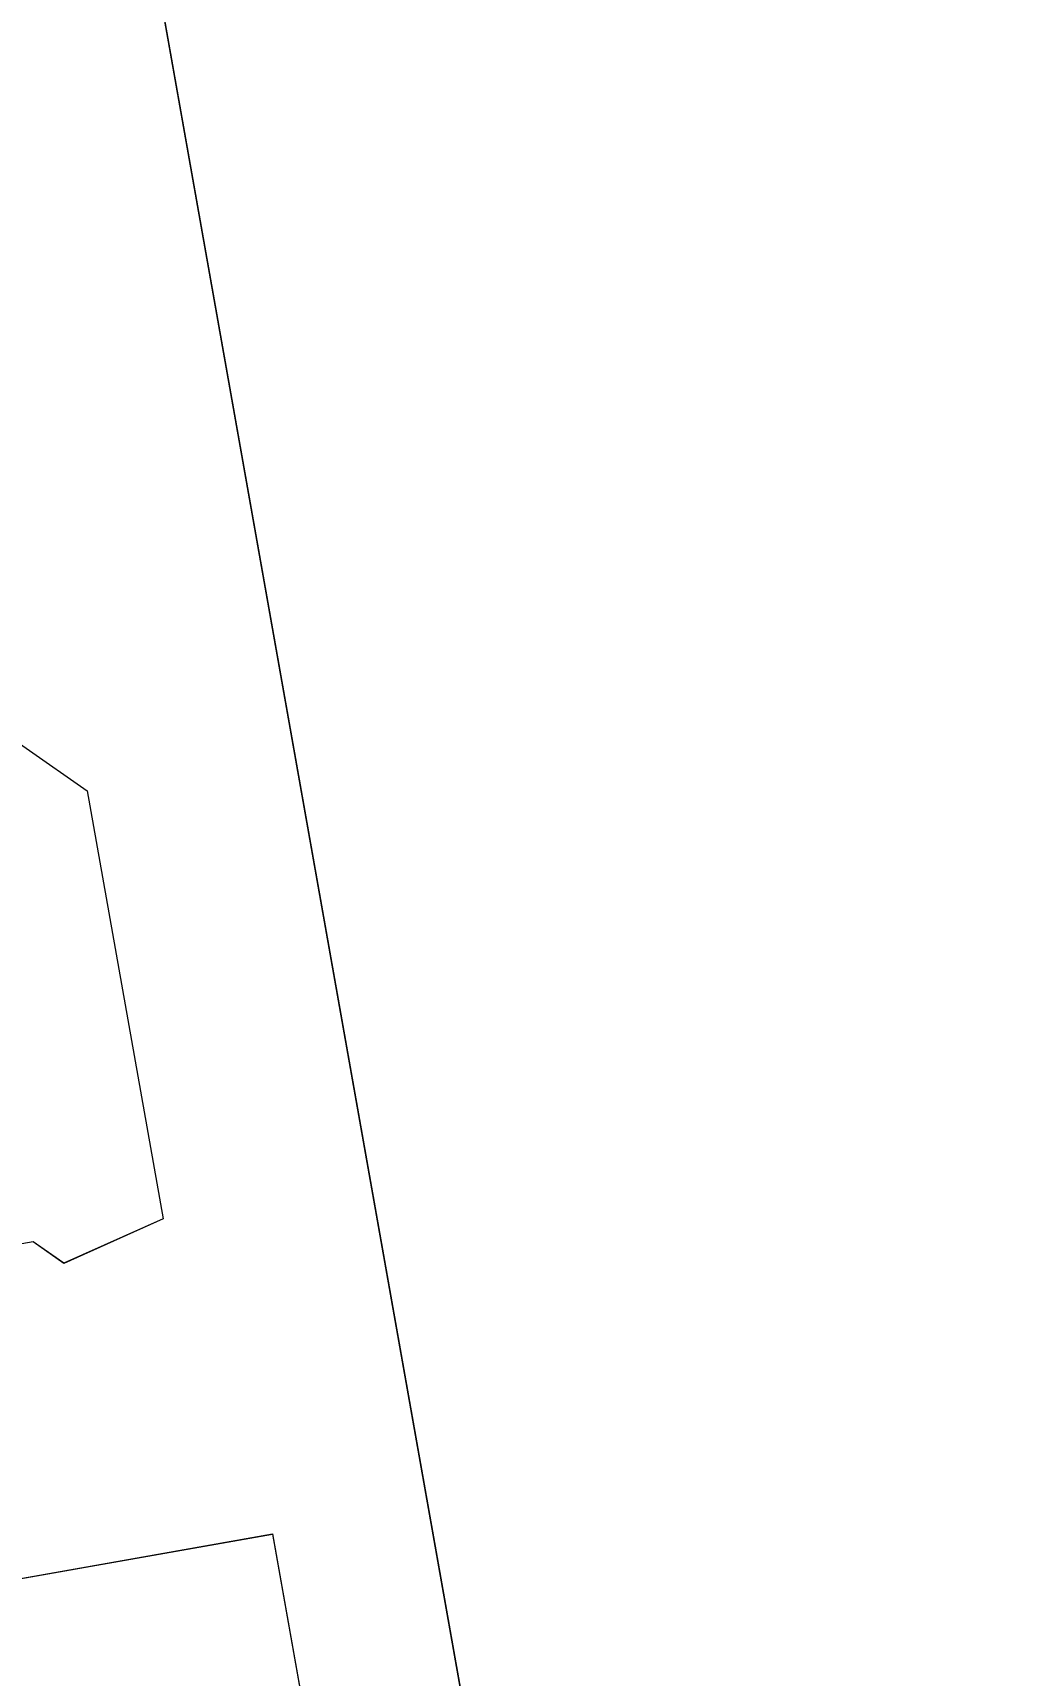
# Model space of a CAD drawing. Header units: millimetres. Extents: x 0 to 8967983, y -224399 to 13801.
# Drawn here: x 71344.11 to 71353.22, y -193408.55 to -193393.35 of the extents above; entities that cross this region are included whole.
import ezdxf
from ezdxf import colors
from ezdxf.entities.mleader import LeaderData, LeaderLine
from ezdxf.math import Vec2, Vec3

# ---------------------------------------------------------------- set-up
doc = ezdxf.new("R2010")
doc.units = ezdxf.units.MM
doc.header["$LTSCALE"] = 10
doc.layers.add('АР_Перегородки витражные', color=152, linetype='Continuous', lineweight=13)
doc.layers.add('Архитектура', color=251, linetype='Continuous')
doc.layers.get('0').off()
doc.layers.get('0').freeze()
doc.styles.add('ISOCPEUR', font='isocpeur.TTF', dxfattribs={"width": 0.7})

# ---------------------------------------------------------------- blocks, each defined once
blk = doc.blocks.new('стойка витр.')
at = {"lineweight": 0, "ltscale": 100, "transparency": 33554687}
for points in [[(-0.069, -6.35), (8.119, -27.944), (7.553, -29.202), (3.791, -30.628), (3.217, -29.803), (3.359, -29.488), (1.716, -25.156), (1.559, -25.085), (-0.902, -23.411), (-2.258, -23.273)], [(-1.739, -24.641), (-0.399, -28.175), (0.029, -28.273), (-0.183, -28.745), (1.114, -32.165), (-3.56, -33.937)], [(-3.954, -35.651), (88.615, -0.548)]]:
    blk.add_lwpolyline(points, dxfattribs=at)
blk = doc.blocks.new('A$Cae753e6d')
at = {"color": 5, "lineweight": 0, "ltscale": 100, "transparency": 33554687}
for points in [[(-8.307, -45.957), (14.358, -41.53), (15.503, -42.3), (16.274, -46.249), (15.363, -46.676), (15.077, -46.483), (10.53, -47.371), (10.434, -47.514), (8.368, -49.657), (8.003, -50.97)], [(9.439, -50.69), (13.149, -49.965), (13.318, -49.56), (13.747, -49.848), (17.337, -49.147), (18.295, -54.053)], [(19.918, -54.73), (0.942, 42.435)]]:
    blk.add_lwpolyline(points, dxfattribs=at)
at = {"layer": 'АР_Перегородки витражные', "rotation": 80.28340479355269}
blk.add_blockref('стойка витр.', (-14.555, -44.816), dxfattribs=at)
blk = doc.blocks.new('A$Cec9b444d')
at = {"color": 241, "ltscale": 100, "true_color": 0xf7abae, "rotation": 359}
blk.add_blockref('A$Cae753e6d', (-263.604, -6176.929), dxfattribs=at)
blk = doc.blocks.new('_DOTSMALL')
at = {"color": 0, "linetype": 'ByBlock', "const_width": 0.5}
blk.add_lwpolyline([(-0.0625, 0, 1), (0.0625, 0, 1)], format="xyb", close=True, dxfattribs=at)

msp = doc.modelspace()

# ---------------------------------------------------------------- linework, layer by layer
at = {"layer": 'Архитектура', "lineweight": 25, "transparency": 33554684}
for centre, radius, start, end in [((68703.346, -184278.972), 9144.283, 272.8206375, 356.2887311), ((68711.014, -184296.962), 9778.655, 272.592548, 356.6353914)]:
    msp.add_arc(centre, radius, start, end, dxfattribs=at)

# ---------------------------------------------------------------- block references
msp.add_blockref('A$Cec9b444d', (71593.453, -187180.869), dxfattribs=at)

# ---------------------------------------------------------------- leaders
ml = msp.add_multileader_mtext('Standard', dxfattribs=at)
ml.set_content('%%P0,000', color=256, style='ISOCPEUR')
ml.set_leader_properties(color=256, linetype='Continuous', lineweight=-1)
ml.set_arrow_properties(name='DOTSMALL')
ml.build(insert=Vec2(0, 0))
ml.multileader.update_dxf_attribs({"has_text_frame": 1, "text_left_attachment_type": 4, "text_right_attachment_type": 4, "dogleg_length": 100, "arrow_head_size": 180})
ctx = ml.context
ctx.base_point, ctx.char_height, ctx.arrow_head_size, ctx.landing_gap_size, ctx.plane_origin = Vec3(75855.863, -202520.925), 250, 180, 50, Vec3(72784.781, -204110.473)
ctx.left_attachment, ctx.right_attachment = 4, 4
notes = []
notes.append((ctx, [(0, (0, 0, 0), (0, 0), (1, 0), 1, [])]))
ctx.mtext.insert, ctx.mtext.width, ctx.mtext.line_spacing_style, ctx.mtext.flow_direction = Vec3(75905.863, -202187.591), 852.69703, 2, 5
ml = msp.add_multileader_mtext('Standard', dxfattribs=at)
ml.set_content('%%P0,000', color=256, style='ISOCPEUR')
ml.set_leader_properties(color=256, linetype='Continuous', lineweight=-1)
ml.set_arrow_properties(name='DOTSMALL')
ml.build(insert=Vec2(0, 0))
ml.multileader.update_dxf_attribs({"has_text_frame": 1, "text_left_attachment_type": 4, "text_right_attachment_type": 4, "dogleg_length": 100, "arrow_head_size": 180})
ctx = ml.context
ctx.base_point, ctx.char_height, ctx.arrow_head_size, ctx.landing_gap_size, ctx.plane_origin = Vec3(73396.1, -204238.761), 250, 180, 50, Vec3(70277.3, -203473.577)
ctx.left_attachment, ctx.right_attachment = 4, 4
notes.append((ctx, [(0, (0, 0, 0), (0, 0), (1, 0), 1, [])]))
ctx.mtext.insert, ctx.mtext.width, ctx.mtext.line_spacing_style, ctx.mtext.flow_direction = Vec3(73446.1, -203905.427), 852.69703, 2, 5
ml = msp.add_multileader_mtext('Standard', dxfattribs=at)
ml.set_content('Л.3', color=256, style='ISOCPEUR')
ml.set_leader_properties(color=256, linetype='Continuous', lineweight=-1)
ml.set_arrow_properties(name='DOTSMALL')
ml.build(insert=Vec2(0, 0))
ml.multileader.update_dxf_attribs({"has_text_frame": 1, "text_left_attachment_type": 4, "text_right_attachment_type": 4, "dogleg_length": 100, "arrow_head_size": 180})
ctx = ml.context
ctx.base_point, ctx.char_height, ctx.arrow_head_size, ctx.landing_gap_size, ctx.plane_origin = Vec3(73917.937, -204990.728), 250, 180, 50, Vec3(98695.639, -215170.22)
ctx.left_attachment, ctx.right_attachment = 4, 4
notes.append((ctx, [(0, (0, 0, 0), (0, 0), (1, 0), 1, [])]))
ctx.mtext.insert, ctx.mtext.width, ctx.mtext.line_spacing_style, ctx.mtext.flow_direction = Vec3(73967.937, -204657.394), 852.69703, 2, 5
for ctx, leaders in notes:
    for number, flags, end, landing, length, lines in leaders:
        leader = LeaderData()
        leader.index, (leader.has_last_leader_line, leader.has_dogleg_vector, leader.attachment_direction) = number, flags
        leader.last_leader_point, leader.dogleg_vector, leader.dogleg_length = Vec3(end), Vec3(landing), length
        for number, points, colour, breaks in lines:
            line = LeaderLine()
            line.index, line.vertices, line.color, line.breaks = number, Vec3.list(points), colors.encode_raw_color(colour), breaks
            leader.lines.append(line)
        ctx.leaders.append(leader)

doc.saveas('drawing.dxf')
